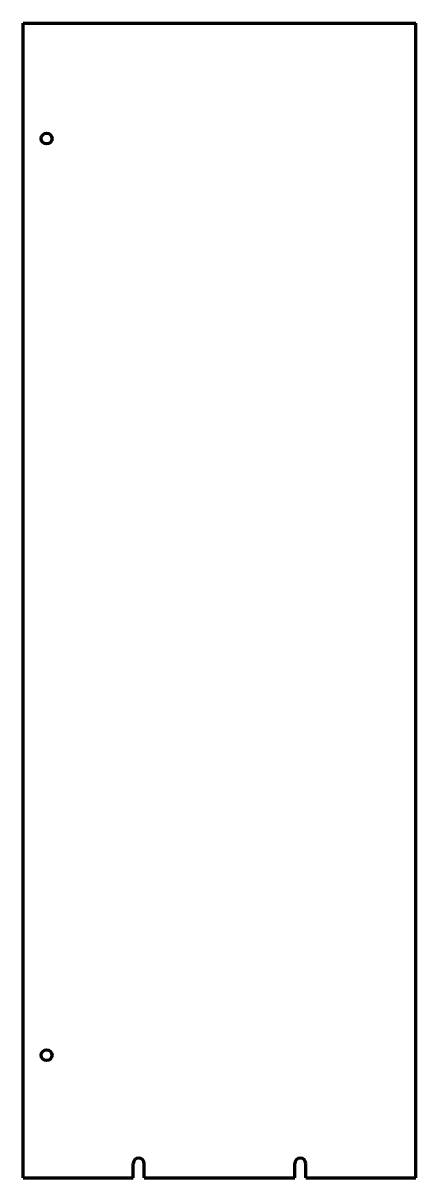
# Model space of a CAD drawing. Header units: inches. Extents: x 0 to 27.2, y 0 to 80.
import ezdxf

# ---------------------------------------------------------------- set-up
doc = ezdxf.new("R2010")
doc.units = ezdxf.units.IN
doc.header["$MEASUREMENT"] = 0
doc.layers.get('0').update_dxf_attribs({"linetype": 'CONTINUOUS'})

msp = doc.modelspace()

# ---------------------------------------------------------------- linework, layer by layer
at = {"color": 7, "lineweight": 90}
for p, q in [((0, 0), (0, 80)), ((0, 80), (27.1875, 80)), ((27.1875, 0), (27.1875, 80)), ((7.625, 0), (7.625, 1)), ((8.375, 0), (8.375, 1)), ((18.8125, 0), (18.8125, 1)), ((19.5625, 0), (19.5625, 1)), ((0, 0), (7.625, 0)), ((8.375, 0), (18.8125, 0)), ((19.5625, 0), (27.1875, 0))]:
    msp.add_line(p, q, dxfattribs=at)
for centre in [(1.625, 72), (1.625, 8.5)]:
    msp.add_circle(centre, 0.375, dxfattribs=at)
for centre in [(8, 1), (19.1875, 1)]:
    msp.add_arc(centre, 0.375, 0, 180, dxfattribs=at)

doc.saveas('drawing.dxf')
